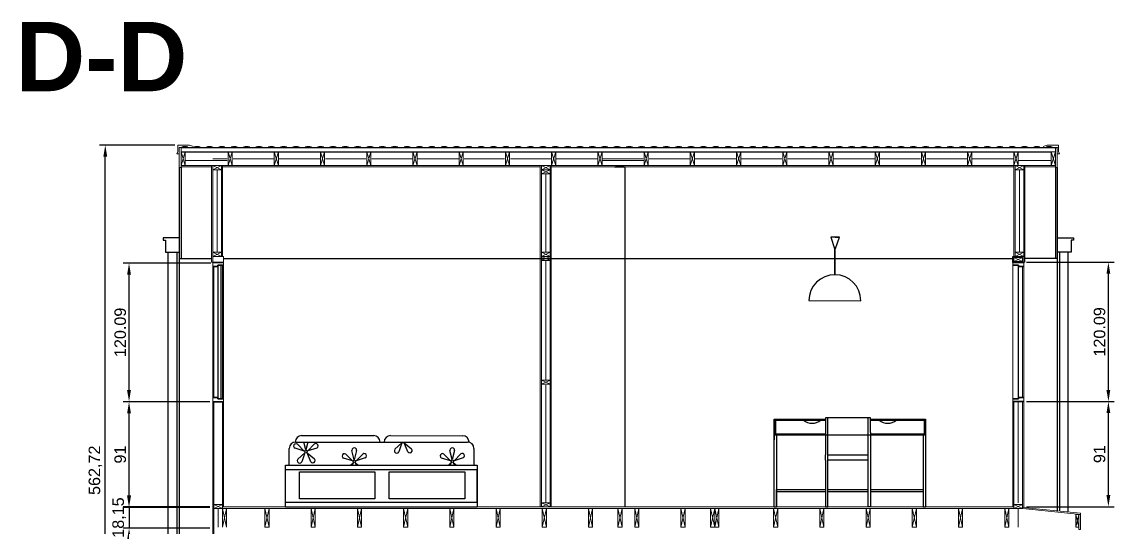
# Paper-space layout 'A000' of a CAD drawing. Header units: millimetres. Extents: x 0 to 841, y 0 to 594.
# Drawn here: x 452.4 to 688.9, y 147.1 to 256.4 of the extents above; entities that cross this region are included whole.
import ezdxf

# ---------------------------------------------------------------- set-up
doc = ezdxf.new("R2010")
doc.units = ezdxf.units.MM
doc.header["$MEASUREMENT"] = 0
doc.layers.get('DEFPOINTS').update_dxf_attribs({"color": 210})
for name, color, linetype, lineweight in [('A-ANNO-SYMB', 3, 'Continuous', 18), ('A-DETL-MBND', 3, 'Continuous', 18), ('A-ELEV-MBE1', 7, 'Continuous', 35), ('A-ELEV-MBE2', 4, 'Continuous', 25), ('A-WALL-PATT', 8, 'Continuous', 18), ('A-WALL-STUD', 3, 'Continuous', 18)]:
    doc.layers.add(name, color=color, linetype=linetype, lineweight=lineweight)
doc.styles.add('ARIAL-BOLD', font='arialbd.ttf')
doc.styles.get("Standard").update_dxf_attribs({"font": 'arial.ttf'})
doc.dimstyles.new('ISO-25', dxfattribs={"dimtxt": 2.5, "dimasz": 2.5, "dimexe": 1.25, "dimexo": 0.625, "dimtad": 1, "dimtxsty": 'Standard', "dimcen": 2.5, "dimadec": 0, "dimazin": 0, "dimtfac": 1, "dimtmove": 0, "dimatfit": 3, "dimfxl": 1, "dimarcsym": 0})

# ---------------------------------------------------------------- blocks, each defined once
blk = doc.blocks.new('*D111')
at = {"color": 0, "lineweight": -2, "transparency": 16777216}
for p, q in [((485.53, 229.76), (469.19, 229.76)), ((470.44, 91.58), (470.44, 227.26)), ((495.73, 89.08), (469.19, 89.08))]:
    blk.add_line(p, q, dxfattribs=at)
at = {"color": 0, "transparency": 16777216}
for points in [[(470.03, 227.26), (470.86, 227.26), (470.44, 229.76)], [(470.03, 91.58), (470.86, 91.58), (470.44, 89.08)]]:
    blk.add_solid(points, dxfattribs=at)
at = {"layer": 'DEFPOINTS', "color": 0, "transparency": 16777216}
for p in [(470.44, 229.76), (486.16, 229.76), (496.35, 89.08)]:
    blk.add_point(p, dxfattribs=at)
at = {"color": 0, "transparency": 16777216, "insert": (468.32, 159.42), "char_height": 2.5, "attachment_point": 5, "rotation": 90}
blk.add_mtext('562,72', dxfattribs=at)
blk = doc.blocks.new('*D98')
at = {"color": 0, "lineweight": -2, "transparency": 16777216}
for p, q in [((493.05, 174.25), (474.34, 174.25)), ((475.59, 153.86), (475.59, 171.75)), ((493.07, 151.36), (474.34, 151.36))]:
    blk.add_line(p, q, dxfattribs=at)
at = {"color": 0, "transparency": 16777216}
for points in [[(475.17, 171.75), (476, 171.75), (475.59, 174.25)], [(475.17, 153.86), (476, 153.86), (475.59, 151.36)]]:
    blk.add_solid(points, dxfattribs=at)
at = {"layer": 'DEFPOINTS', "color": 0, "transparency": 16777216}
for p in [(475.59, 174.25), (493.67, 174.25), (493.7, 151.36)]:
    blk.add_point(p, dxfattribs=at)
at = {"color": 0, "transparency": 16777216, "insert": (473.69, 162.81), "char_height": 2.5, "attachment_point": 5, "rotation": 90}
blk.add_mtext('91', dxfattribs=at)
blk = doc.blocks.new('*D99')
at = {"color": 0, "lineweight": -2, "transparency": 16777216}
for p, q in [((493.28, 204.24), (474.34, 204.24)), ((475.59, 176.75), (475.59, 201.74)), ((493.05, 174.25), (474.34, 174.25))]:
    blk.add_line(p, q, dxfattribs=at)
at = {"color": 0, "transparency": 16777216}
for points in [[(475.17, 201.74), (476, 201.74), (475.59, 204.24)], [(475.17, 176.75), (476, 176.75), (475.59, 174.25)]]:
    blk.add_solid(points, dxfattribs=at)
at = {"layer": 'DEFPOINTS', "color": 0, "transparency": 16777216}
for p in [(475.59, 204.24), (493.9, 204.24), (493.67, 174.25)]:
    blk.add_point(p, dxfattribs=at)
at = {"color": 0, "transparency": 16777216, "insert": (473.69, 189.24), "char_height": 2.5, "attachment_point": 5, "rotation": 90}
blk.add_mtext('120.09', dxfattribs=at)
blk = doc.blocks.new('*D100')
at = {"color": 0, "lineweight": -2, "transparency": 16777216}
for p, q in [((669.93, 174.29), (688.88, 174.29)), ((687.63, 154.04), (687.63, 171.79)), ((669.93, 151.54), (688.88, 151.54))]:
    blk.add_line(p, q, dxfattribs=at)
at = {"color": 0, "transparency": 16777216}
for points in [[(687.21, 171.79), (688.04, 171.79), (687.63, 174.29)], [(687.21, 154.04), (688.04, 154.04), (687.63, 151.54)]]:
    blk.add_solid(points, dxfattribs=at)
at = {"layer": 'DEFPOINTS', "color": 0, "transparency": 16777216}
for p in [(669.31, 174.29), (687.63, 174.29), (669.31, 151.54)]:
    blk.add_point(p, dxfattribs=at)
at = {"color": 0, "transparency": 16777216, "insert": (685.72, 162.91), "char_height": 2.5, "attachment_point": 5, "rotation": 90}
blk.add_mtext('91', dxfattribs=at)
blk = doc.blocks.new('*D101')
at = {"color": 0, "lineweight": -2, "transparency": 16777216}
for p, q in [((669.93, 204.41), (688.88, 204.41)), ((687.63, 176.79), (687.63, 201.91)), ((669.93, 174.29), (688.88, 174.29))]:
    blk.add_line(p, q, dxfattribs=at)
at = {"color": 0, "transparency": 16777216}
for points in [[(687.21, 201.91), (688.04, 201.91), (687.63, 204.41)], [(687.21, 176.79), (688.04, 176.79), (687.63, 174.29)]]:
    blk.add_solid(points, dxfattribs=at)
at = {"layer": 'DEFPOINTS', "color": 0, "transparency": 16777216}
for p in [(669.31, 204.41), (687.63, 204.41), (669.31, 174.29)]:
    blk.add_point(p, dxfattribs=at)
at = {"color": 0, "transparency": 16777216, "insert": (685.72, 189.35), "char_height": 2.5, "attachment_point": 5, "rotation": 90}
blk.add_mtext('120.09', dxfattribs=at)
blk = doc.blocks.new('*D103')
at = {"color": 0, "lineweight": -2, "transparency": 16777216}
for p, q in [((475.59, 154), (475.59, 156.5)), ((493.07, 151.5), (474.34, 151.5)), ((475.59, 151.5), (475.59, 146.87)), ((493.07, 146.87), (474.34, 146.87)), ((475.59, 144.37), (475.59, 141.87))]:
    blk.add_line(p, q, dxfattribs=at)
at = {"color": 0, "transparency": 16777216}
for points in [[(475.17, 154), (476, 154), (475.59, 151.5)], [(475.17, 144.37), (476, 144.37), (475.59, 146.87)]]:
    blk.add_solid(points, dxfattribs=at)
at = {"layer": 'DEFPOINTS', "color": 0, "transparency": 16777216}
for p in [(493.7, 151.5), (475.59, 146.87), (493.7, 146.87)]:
    blk.add_point(p, dxfattribs=at)
at = {"color": 0, "transparency": 16777216, "insert": (473.46, 149.19), "char_height": 2.5, "attachment_point": 5, "rotation": 90}
blk.add_mtext('18,15', dxfattribs=at)

psp = doc.layouts.new('A000')

# ---------------------------------------------------------------- linework, layer by layer
at = {"color": 0}
for p, q in [((580.692, 225.057), (583.069, 225.057)), ((580.942, 225.307), (582.818, 225.307)), ((582.969, 225.057), (582.969, 151.499)), ((494.826, 203.499), (494.826, 175.125)), ((495.454, 203.749), (495.454, 174.875)), ((580.692, 205.247), (583.069, 205.247)), ((666.908, 204.387), (666.933, 205.666)), ((668.159, 175.137), (668.159, 203.511)), ((669.31, 205.666), (669.31, 204.415)), ((496.077, 174.249), (493.7, 174.249)), ((667.184, 151.499), (667.184, 174.262))]:
    psp.add_line(p, q, dxfattribs=at)
for p, q in [((629.419, 209.856), (627.53, 209.863)), ((627.53, 209.863), (628.308, 207.361)), ((628.446, 209.86), (629.419, 209.856)), ((628.566, 207.36), (629.419, 209.856)), ((628.437, 207.361), (628.308, 207.361)), ((628.379, 201.71), (628.4, 207.361)), ((628.437, 207.361), (628.566, 207.36)), ((628.566, 207.36), (628.437, 207.361)), ((628.454, 201.71), (628.475, 207.361)), ((622.77, 196.106), (634.02, 196.064)), ((615.284, 170.499), (626.355, 170.499)), ((615.284, 151.499), (615.284, 170.499)), ((615.284, 170.499), (615.284, 165.999)), ((615.284, 170.499), (615.284, 170.249)), ((636.105, 170.747), (626.355, 170.747)), ((626.355, 170.747), (626.355, 167.591)), ((626.855, 161.619), (626.855, 170.747)), ((635.603, 161.619), (635.603, 170.747)), ((636.105, 167.591), (636.105, 170.747)), ((636.105, 170.499), (648.034, 170.499)), ((648.034, 170.499), (648.034, 170.499)), ((648.034, 170.499), (648.034, 151.499)), ((615.284, 170.249), (626.355, 170.249)), ((615.533, 170.249), (615.533, 167.308)), ((615.533, 170.249), (626.355, 170.249)), ((621.596, 170.249), (625.346, 170.249)), ((636.105, 170.249), (648.034, 170.249)), ((648.034, 170.249), (647.784, 170.249)), ((647.784, 170.249), (647.784, 167.308)), ((647.784, 167.308), (647.784, 170.249)), ((512.962, 166.925), (528.56, 166.928)), ((532.213, 166.928), (547.812, 166.885)), ((615.284, 167.058), (615.284, 167.308)), ((615.284, 167.308), (626.355, 167.308)), ((615.284, 167.058), (648.034, 167.058)), ((615.284, 167.058), (615.784, 167.058)), ((615.784, 167.058), (615.784, 151.499)), ((626.355, 167.591), (626.355, 162.747)), ((626.855, 162.747), (626.855, 167.591)), ((635.603, 162.747), (635.603, 167.591)), ((636.105, 167.591), (636.105, 162.747)), ((636.105, 167.308), (648.034, 167.308)), ((648.034, 167.058), (647.534, 167.058)), ((647.534, 167.058), (647.534, 151.499)), ((510.261, 160.516), (510.261, 164.137)), ((513.492, 163.586), (511.536, 164.173)), ((511.656, 165.532), (548.865, 165.532)), ((512.059, 165.042), (513.492, 163.586)), ((512.136, 161.804), (513.636, 163.192)), ((513.636, 163.192), (512.989, 161.254)), ((513.885, 163.854), (513.455, 165.532)), ((514.315, 165.532), (513.885, 163.854)), ((514.296, 163.599), (515.704, 165.079)), ((516.242, 164.219), (514.296, 163.599)), ((524.357, 161.71), (523.85, 163.688)), ((524.864, 163.688), (524.357, 161.71)), ((533.164, 163.971), (534.663, 165.359)), ((534.663, 165.359), (534.016, 163.421)), ((535.162, 165.322), (536.762, 164.052)), ((535.954, 163.439), (535.162, 165.322)), ((545.579, 161.742), (545.071, 163.721)), ((546.086, 163.721), (545.579, 161.742)), ((550.261, 164.137), (550.261, 160.516)), ((514.134, 163.155), (515.735, 161.886)), ((514.927, 161.272), (514.134, 163.155)), ((523.964, 161.441), (522.008, 162.028)), ((522.531, 162.897), (523.964, 161.441)), ((523.534, 160.516), (524.108, 161.047)), ((524.108, 161.047), (523.931, 160.516)), ((524.607, 161.011), (525.229, 160.516)), ((524.815, 160.516), (524.607, 161.011)), ((524.768, 161.454), (526.176, 162.934)), ((526.714, 162.075), (524.768, 161.454)), ((545.186, 161.474), (543.229, 162.06)), ((543.753, 162.929), (545.186, 161.474)), ((544.721, 160.516), (545.329, 161.079)), ((545.329, 161.079), (545.141, 160.516)), ((545.828, 161.043), (546.492, 160.516)), ((546.05, 160.516), (545.828, 161.043)), ((545.99, 161.486), (547.397, 162.967)), ((547.936, 162.107), (545.99, 161.486)), ((626.355, 161.619), (626.355, 162.747)), ((626.355, 161.619), (626.355, 151.497)), ((626.855, 162.747), (635.603, 162.747)), ((635.603, 161.619), (626.855, 161.619)), ((626.855, 151.497), (626.855, 161.619)), ((635.603, 151.497), (635.603, 161.619)), ((636.105, 162.747), (636.105, 161.619)), ((636.105, 161.619), (636.105, 151.497)), ((509.431, 159.486), (509.431, 160.516)), ((509.431, 160.516), (550.931, 160.516)), ((509.431, 151.499), (509.431, 160.516)), ((550.931, 159.486), (509.431, 159.486)), ((550.931, 160.516), (550.931, 151.499)), ((550.931, 152.53), (550.931, 159.486)), ((550.931, 156.109), (550.931, 151.499)), ((615.784, 151.499), (615.784, 155.249)), ((615.784, 155.249), (626.355, 155.249)), ((626.355, 154.749), (615.784, 154.749)), ((626.855, 155.249), (635.603, 155.249)), ((635.603, 154.749), (626.855, 154.749)), ((636.105, 155.249), (647.534, 155.249)), ((647.534, 154.749), (636.105, 154.749)), ((647.534, 155.249), (647.534, 154.749)), ((509.431, 151.499), (509.431, 152.53)), ((509.431, 152.53), (550.931, 152.53)), ((509.431, 151.499), (550.931, 151.499)), ((615.284, 151.499), (615.784, 151.499)), ((626.355, 151.497), (626.855, 151.497)), ((636.105, 151.497), (635.603, 151.497)), ((647.534, 151.499), (648.034, 151.499))]:
    psp.add_line(p, q)
for points in [[(512.464, 159.105), (528.836, 159.105), (528.836, 153.267), (512.464, 153.267)], [(531.9, 159.105), (548.272, 159.105), (548.272, 153.267), (531.9, 153.267)]]:
    psp.add_lwpolyline(points, close=True, dxfattribs=at)
for centre in [(513.889, 163.505), (524.361, 161.36), (545.582, 161.393)]:
    psp.add_circle(centre, 0.269)
for centre, radius, start, end in [((628.395, 196.085), 5.625, 359.78822, 179.78822), ((623.471, 172.642), 3.04, 231.91392, 308.08608), ((639.864, 172.642), 3.04, 231.91392, 308.08608), ((511.742, 164.641), 0.511, 51.62668, 246.22932), ((516.028, 164.684), 0.511, 294.76118, 129.36383), ((524.357, 163.753), 0.511, 352.69868, 187.30132), ((533.555, 163.642), 0.511, 139.85219, 334.45484), ((534.916, 165.672), 0.269, 211.22763, 328.77237), ((536.397, 163.694), 0.511, 209.89479, 44.49744), ((545.579, 163.786), 0.511, 352.69868, 187.30132), ((512.527, 161.475), 0.511, 139.85219, 334.45484), ((515.37, 161.527), 0.511, 209.89479, 44.49744), ((522.214, 162.496), 0.511, 51.62668, 246.22932), ((526.5, 162.539), 0.511, 294.76118, 129.36383), ((543.435, 162.528), 0.511, 51.62668, 246.22932), ((547.722, 162.571), 0.511, 294.76118, 129.36383)]:
    psp.add_arc(centre, radius, start, end)
for centre, start, end in [((512.962, 165.529), 90, 180), ((528.56, 165.532), 0, 90), ((532.213, 165.532), 90, 180), ((547.812, 165.49), 0, 90), ((511.656, 164.137), 90, 180), ((548.865, 164.137), 0, 90)]:
    psp.add_arc(centre, 1.396, start, end, dxfattribs=at)
at = {"layer": 'A-ANNO-SYMB', "color": 0}
for points in [[(489.526, 229.446), (489.526, 229.446), (488.659, 229.755), (486.157, 229.755), (486.157, 228.379), (485.969, 227.879), (486.407, 227.879)], [(673.484, 229.446), (673.484, 229.446), (674.351, 229.755), (676.853, 229.755), (676.853, 228.379), (677.041, 227.879), (676.603, 227.879)]]:
    psp.add_lwpolyline(points, dxfattribs=at)
for centre, start, end in [((487.672, 227.633), 68.58135, 111.41865), ((490.345, 227.633), 68.58135, 111.41865), ((493.019, 227.633), 68.58135, 111.41865), ((495.692, 227.633), 68.58135, 111.41865), ((498.365, 227.633), 68.58135, 111.41865), ((501.039, 227.633), 68.58135, 111.41865), ((503.712, 227.633), 68.58135, 111.41865), ((506.385, 227.633), 68.58135, 111.41865), ((509.058, 227.633), 68.58135, 111.41865), ((511.732, 227.633), 68.58135, 111.41865), ((514.405, 227.633), 68.58135, 111.41865), ((517.078, 227.633), 68.58135, 111.41865), ((519.751, 227.633), 68.58135, 111.41865), ((522.425, 227.633), 68.58135, 111.41865), ((525.098, 227.633), 68.58135, 111.41865), ((527.771, 227.633), 68.58135, 111.41865), ((530.445, 227.633), 68.58135, 111.41865), ((533.118, 227.633), 68.58135, 111.41865), ((535.791, 227.633), 68.58135, 111.41865), ((538.464, 227.633), 68.58135, 111.41865), ((541.138, 227.633), 68.58135, 111.41865), ((543.811, 227.633), 68.58135, 111.41865), ((546.484, 227.633), 68.58135, 111.41865), ((549.158, 227.633), 68.58135, 111.41865), ((551.831, 227.633), 68.58135, 111.41865), ((554.504, 227.633), 68.58135, 111.41865), ((557.177, 227.633), 68.58135, 111.41865), ((559.851, 227.633), 68.58135, 111.41865), ((562.524, 227.633), 68.58135, 111.41865), ((565.197, 227.633), 68.58135, 111.41865), ((567.87, 227.633), 68.58135, 111.41865), ((570.544, 227.633), 68.58135, 111.41865), ((573.217, 227.633), 68.58135, 111.41865), ((575.89, 227.633), 68.58135, 111.41865), ((578.564, 227.633), 68.58135, 111.41865), ((581.237, 227.633), 68.58135, 111.41865), ((583.91, 227.633), 68.58135, 111.41865), ((586.583, 227.633), 68.58135, 111.41865), ((589.257, 227.633), 68.58135, 111.41865), ((591.93, 227.633), 68.58135, 111.41865), ((594.603, 227.633), 68.58135, 111.41865), ((597.277, 227.633), 68.58135, 111.41865), ((599.95, 227.633), 68.58135, 111.41865), ((602.623, 227.633), 68.58135, 111.41865), ((605.296, 227.633), 68.58135, 111.41865), ((607.97, 227.633), 68.58135, 111.41865), ((610.643, 227.633), 68.58135, 111.41865), ((613.316, 227.633), 68.58135, 111.41865), ((615.99, 227.633), 68.58135, 111.41865), ((618.663, 227.633), 68.58135, 111.41865), ((621.336, 227.633), 68.58135, 111.41865), ((624.009, 227.633), 68.58135, 111.41865), ((626.683, 227.633), 68.58135, 111.41865), ((629.356, 227.633), 68.58135, 111.41865), ((632.029, 227.633), 68.58135, 111.41865), ((634.702, 227.633), 68.58135, 111.41865), ((637.376, 227.633), 68.58135, 111.41865), ((640.049, 227.633), 68.58135, 111.41865), ((642.722, 227.633), 68.58135, 111.41865), ((645.396, 227.633), 68.58135, 111.41865), ((648.069, 227.633), 68.58135, 111.41865), ((650.742, 227.633), 68.58135, 111.41865), ((653.415, 227.633), 68.58135, 111.41865), ((656.089, 227.633), 68.58135, 111.41865), ((658.762, 227.633), 68.58135, 111.41865), ((661.435, 227.633), 68.58135, 111.41865), ((664.109, 227.633), 68.58135, 111.41865), ((666.782, 227.633), 68.58135, 111.41865), ((669.455, 227.633), 68.58135, 111.41865), ((672.128, 227.633), 68.58135, 111.41865), ((674.802, 227.633), 68.58135, 111.41865), ((486.335, 231.04), 274.18303, 291.41865), ((489.009, 231.04), 248.58135, 291.41865), ((491.682, 231.04), 248.58135, 291.41865), ((494.355, 231.04), 248.58135, 291.41865), ((497.029, 231.04), 248.58135, 291.41865), ((499.702, 231.04), 248.58135, 291.41865), ((502.375, 231.04), 248.58135, 291.41865), ((505.048, 231.04), 248.58135, 291.41865), ((507.722, 231.04), 248.58135, 291.41865), ((510.395, 231.04), 248.58135, 291.41865), ((513.068, 231.04), 248.58135, 291.41865), ((515.742, 231.04), 248.58135, 291.41865), ((518.415, 231.04), 248.58135, 291.41865), ((521.088, 231.04), 248.58135, 291.41865), ((523.761, 231.04), 248.58135, 291.41865), ((526.435, 231.04), 248.58135, 291.41865), ((529.108, 231.04), 248.58135, 291.41865), ((531.781, 231.04), 248.58135, 291.41865), ((534.454, 231.04), 248.58135, 291.41865), ((537.128, 231.04), 248.58135, 291.41865), ((539.801, 231.04), 248.58135, 291.41865), ((542.474, 231.04), 248.58135, 291.41865), ((545.148, 231.04), 248.58135, 291.41865), ((547.821, 231.04), 248.58135, 291.41865), ((550.494, 231.04), 248.58135, 291.41865), ((553.167, 231.04), 248.58135, 291.41865), ((555.841, 231.04), 248.58135, 291.41865), ((558.514, 231.04), 248.58135, 291.41865), ((561.187, 231.04), 248.58135, 291.41865), ((563.861, 231.04), 248.58135, 291.41865), ((566.534, 231.04), 248.58135, 291.41865), ((569.207, 231.04), 248.58135, 291.41865), ((571.88, 231.04), 248.58135, 291.41865), ((574.554, 231.04), 248.58135, 291.41865), ((577.227, 231.04), 248.58135, 291.41865), ((579.9, 231.04), 248.58135, 291.41865), ((582.574, 231.04), 248.58135, 291.41865), ((585.247, 231.04), 248.58135, 291.41865), ((587.92, 231.04), 248.58135, 291.41865), ((590.593, 231.04), 248.58135, 291.41865), ((593.267, 231.04), 248.58135, 291.41865), ((595.94, 231.04), 248.58135, 291.41865), ((598.613, 231.04), 248.58135, 291.41865), ((601.286, 231.04), 248.58135, 291.41865), ((603.96, 231.04), 248.58135, 291.41865), ((606.633, 231.04), 248.58135, 291.41865), ((609.306, 231.04), 248.58135, 291.41865), ((611.98, 231.04), 248.58135, 291.41865), ((614.653, 231.04), 248.58135, 291.41865), ((617.326, 231.04), 248.58135, 291.41865), ((619.999, 231.04), 248.58135, 291.41865), ((622.673, 231.04), 248.58135, 291.41865), ((625.346, 231.04), 248.58135, 291.41865), ((628.019, 231.04), 248.58135, 291.41865), ((630.693, 231.04), 248.58135, 291.41865), ((633.366, 231.04), 248.58135, 291.41865), ((636.039, 231.04), 248.58135, 291.41865), ((638.712, 231.04), 248.58135, 291.41865), ((641.386, 231.04), 248.58135, 291.41865), ((644.059, 231.04), 248.58135, 291.41865), ((646.732, 231.04), 248.58135, 291.41865), ((649.405, 231.04), 248.58135, 291.41865), ((652.079, 231.04), 248.58135, 291.41865), ((654.752, 231.04), 248.58135, 291.41865), ((657.425, 231.04), 248.58135, 291.41865), ((660.099, 231.04), 248.58135, 291.41865), ((662.772, 231.04), 248.58135, 291.41865), ((665.445, 231.04), 248.58135, 291.41865), ((668.118, 231.04), 248.58135, 291.41865), ((670.792, 231.04), 248.58135, 291.41865), ((673.465, 231.04), 248.58135, 291.41865), ((676.138, 231.04), 248.58135, 291.41865)]:
    psp.add_arc(centre, 1.83, start, end, dxfattribs=at)
at = {"layer": 'A-DETL-MBND', "color": 0}
for p, q in [((493.45, 225.057), (486.844, 225.057)), ((496.852, 226.433), (487.745, 226.433)), ((493.7, 225.307), (487.745, 225.307)), ((495.576, 225.307), (580.942, 225.307)), ((495.826, 225.057), (564.612, 225.057)), ((566.989, 225.057), (580.692, 225.057)), ((667.184, 225.307), (582.818, 225.307)), ((667.184, 225.057), (583.069, 225.057)), ((668.059, 226.433), (675.265, 226.433)), ((669.56, 225.307), (675.265, 225.307)), ((669.56, 225.057), (676.166, 225.057)), ((493.7, 144.969), (493.7, 205.666)), ((493.95, 175.125), (493.95, 203.497)), ((495.826, 174.875), (495.826, 203.749)), ((496.077, 151.499), (496.077, 205.666)), ((666.91, 151.499), (666.908, 204.387)), ((669.31, 151.35), (669.31, 204.387)), ((493.95, 144.977), (493.95, 174.249)), ((495.826, 151.499), (495.826, 174.249)), ((495.826, 151.499), (667.184, 151.499)), ((681.57, 150.124), (669.06, 151.375)), ((495.826, 151.124), (667.184, 151.124)), ((681.57, 149.873), (669.06, 151.124)), ((681.57, 149.873), (681.57, 150.124))]:
    psp.add_line(p, q, dxfattribs=at)
for points in [[(493.7, 204.415), (493.45, 204.415), (493.45, 225.307)], [(493.7, 206.567), (493.7, 225.307)], [(495.576, 205.666), (495.826, 205.666), (495.826, 225.307)], [(564.612, 151.499), (564.612, 225.307)], [(566.989, 151.499), (566.989, 225.307)], [(587.097, 226.433), (577.99, 226.433)], [(667.434, 205.666), (667.184, 205.666), (667.184, 225.307)], [(667.434, 206.567), (667.434, 225.307)], [(669.31, 206.567), (669.31, 225.307)], [(669.56, 225.307), (669.31, 225.307)], [(669.31, 204.415), (669.56, 204.415), (669.56, 225.307)], [(495.576, 206.567), (495.576, 224.406)], [(564.863, 151.499), (564.863, 223.506)], [(566.739, 151.499), (566.739, 223.506)], [(493.95, 205.666), (493.7, 205.666)], [(495.826, 205.666), (496.077, 205.666)], [(667.184, 205.666), (666.933, 205.666)], [(669.06, 175.139), (669.06, 203.511)], [(669.06, 175.139), (669.06, 175.543)], [(669.06, 151.124), (669.06, 174.264)]]:
    psp.add_lwpolyline(points, dxfattribs=at)
at = {"layer": 'A-ELEV-MBE1', "color": 0}
for p, q in [((493.675, 204.372), (496.077, 204.374)), ((494.826, 203.499), (493.675, 203.496)), ((496.077, 203.749), (494.826, 203.749)), ((494.826, 203.749), (494.826, 203.499)), ((669.31, 204.387), (666.908, 204.387)), ((666.908, 203.761), (668.159, 203.761)), ((668.159, 203.761), (668.159, 203.511)), ((668.159, 203.511), (669.31, 203.511)), ((494.826, 175.125), (493.675, 175.125)), ((494.826, 174.875), (494.826, 175.125)), ((668.159, 175.137), (669.31, 175.139)), ((668.159, 174.887), (668.159, 175.137)), ((493.675, 174.249), (496.077, 174.249)), ((496.077, 174.875), (494.826, 174.875)), ((666.908, 174.887), (668.159, 174.887)), ((669.31, 174.264), (666.908, 174.262))]:
    psp.add_line(p, q, dxfattribs=at)
at = {"layer": 'A-ELEV-MBE2', "color": 0}
for p, q in [((485.969, 206.617), (485.969, 85.824)), ((486.469, 205.247), (493.45, 205.247)), ((486.469, 205.247), (486.469, 85.824)), ((496.077, 205.247), (580.692, 205.247)), ((583.069, 205.247), (666.908, 205.211)), ((676.541, 205.247), (669.56, 205.247)), ((676.541, 205.247), (676.541, 150.627))]:
    psp.add_line(p, q, dxfattribs=at)
for points in [[(486.844, 229.21), (676.541, 229.21)], [(486.844, 228.309), (675.265, 228.309)], [(486.469, 224.932), (486.469, 205.247)], [(486.844, 224.932), (486.844, 205.247)], [(676.166, 224.932), (676.166, 205.247)], [(676.541, 224.932), (676.541, 205.247)], [(486.469, 209.714), (482.966, 209.714), (482.966, 209.214), (483.467, 209.214), (483.467, 206.617), (486.469, 206.617)], [(676.541, 209.714), (680.044, 209.714), (680.044, 209.214), (679.543, 209.214), (679.543, 206.617), (676.541, 206.617)], [(484.092, 85.824), (484.092, 206.617)], [(677.041, 206.617), (677.041, 150.577)], [(678.918, 150.39), (678.918, 206.617)]]:
    psp.add_lwpolyline(points, dxfattribs=at)
at = {"layer": 'A-WALL-PATT', "color": 0, "ltscale": 0.15}
for p, q in [((496.852, 226.808), (493.7, 226.808)), ((506.86, 226.808), (498.103, 226.808)), ((516.867, 226.808), (508.111, 226.808)), ((526.875, 226.808), (518.118, 226.808)), ((536.883, 226.808), (528.126, 226.808)), ((546.891, 226.808), (538.134, 226.808)), ((556.898, 226.808), (548.142, 226.808)), ((566.906, 226.808), (558.149, 226.808)), ((576.914, 226.808), (568.157, 226.808)), ((586.922, 226.808), (578.165, 226.808)), ((596.929, 226.808), (588.172, 226.808)), ((606.937, 226.808), (598.18, 226.808)), ((616.945, 226.808), (608.188, 226.808)), ((626.952, 226.808), (618.196, 226.808)), ((636.96, 226.808), (628.203, 226.808)), ((646.968, 226.808), (638.211, 226.808)), ((656.976, 226.808), (648.219, 226.808)), ((666.983, 226.808), (658.227, 226.808))]:
    psp.add_line(p, q, dxfattribs=at)
at = {"layer": 'A-WALL-PATT', "color": 0, "ltscale": 0.1}
for p, q in [((494.638, 206.567), (494.638, 224.406)), ((668.372, 206.567), (668.372, 224.406)), ((668.122, 152.375), (668.122, 174.263)), ((494.888, 147.121), (494.888, 151.124)), ((668.122, 147.121), (668.122, 151.124))]:
    psp.add_line(p, q, dxfattribs=at)
for points in [[(565.801, 206.567), (565.801, 223.506)], [(565.801, 179.083), (565.801, 204.765)], [(565.801, 152.4), (565.801, 177.832)]]:
    psp.add_lwpolyline(points, dxfattribs=at)
at = {"layer": 'A-WALL-STUD', "color": 0}
for p, q in [((493.7, 224.406), (495.576, 225.307)), ((495.576, 224.406), (493.7, 225.307)), ((566.739, 224.406), (564.863, 225.307)), ((564.863, 224.406), (566.739, 225.307)), ((669.31, 224.406), (667.434, 225.307)), ((667.434, 224.406), (669.31, 225.307)), ((566.739, 223.506), (564.863, 224.406)), ((564.863, 223.506), (566.739, 224.406)), ((493.7, 205.666), (495.576, 206.567)), ((495.576, 205.666), (493.7, 206.567)), ((566.739, 205.666), (564.863, 206.567)), ((564.863, 205.666), (566.739, 206.567)), ((669.31, 205.666), (667.434, 206.567)), ((667.434, 205.666), (669.31, 206.567)), ((566.739, 204.765), (564.863, 205.666)), ((564.863, 204.765), (566.739, 205.666)), ((669.036, 204.557), (667.16, 205.457)), ((667.16, 204.557), (669.036, 205.457)), ((566.739, 178.007), (564.863, 178.908)), ((564.863, 178.007), (566.739, 178.908)), ((495.826, 152.025), (493.95, 152.025)), ((493.95, 152.025), (493.95, 151.124)), ((493.95, 151.124), (495.826, 152.025)), ((495.826, 151.124), (493.95, 152.025)), ((495.826, 151.124), (495.826, 152.025)), ((566.739, 151.499), (564.863, 152.4)), ((564.863, 151.499), (566.739, 152.4)), ((669.06, 151.124), (667.184, 152.025)), ((667.184, 151.124), (669.06, 152.025)), ((493.95, 151.124), (495.826, 151.124)), ((495.826, 147.121), (495.826, 151.124)), ((495.826, 151.124), (496.727, 151.124)), ((495.826, 151.124), (496.727, 147.121)), ((496.727, 151.124), (495.826, 147.121)), ((496.727, 151.124), (496.727, 147.121)), ((681.194, 149.873), (680.569, 147.121)), ((680.569, 149.873), (681.194, 147.121))]:
    psp.add_line(p, q, dxfattribs=at)
for points in [[(486.844, 229.21), (486.844, 225.307), (486.844, 224.932), (486.469, 224.932), (486.469, 229.21), (486.844, 229.21)], [(486.844, 228.309), (487.745, 225.307)], [(486.844, 225.307), (487.745, 228.309)], [(497.027, 228.309), (497.928, 225.307)], [(497.027, 225.307), (497.928, 228.309)], [(507.035, 228.309), (507.936, 225.307)], [(507.035, 225.307), (507.936, 228.309)], [(517.043, 228.309), (517.943, 225.307)], [(517.043, 225.307), (517.943, 228.309)], [(527.05, 228.309), (527.951, 225.307)], [(527.05, 225.307), (527.951, 228.309)], [(537.058, 228.309), (537.959, 225.307)], [(537.058, 225.307), (537.959, 228.309)], [(547.066, 228.309), (547.966, 225.307)], [(547.066, 225.307), (547.966, 228.309)], [(557.073, 228.309), (557.974, 225.307)], [(557.073, 225.307), (557.974, 228.309)], [(567.081, 228.309), (567.982, 225.307)], [(567.081, 225.307), (567.982, 228.309)], [(577.089, 228.309), (577.99, 225.307)], [(577.089, 225.307), (577.99, 228.309)], [(587.097, 228.309), (587.997, 225.307)], [(587.097, 225.307), (587.997, 228.309)], [(597.104, 228.309), (598.005, 225.307)], [(597.104, 225.307), (598.005, 228.309)], [(607.112, 228.309), (608.013, 225.307)], [(607.112, 225.307), (608.013, 228.309)], [(617.12, 228.309), (618.021, 225.307)], [(617.12, 225.307), (618.021, 228.309)], [(627.128, 228.309), (628.028, 225.307)], [(627.128, 225.307), (628.028, 228.309)], [(637.135, 228.309), (638.036, 225.307)], [(637.135, 225.307), (638.036, 228.309)], [(647.143, 228.309), (648.044, 225.307)], [(647.143, 225.307), (648.044, 228.309)], [(657.151, 228.309), (658.051, 225.307)], [(657.151, 225.307), (658.051, 228.309)], [(667.158, 228.309), (668.059, 225.307)], [(667.158, 225.307), (668.059, 228.309)], [(675.265, 228.309), (676.166, 225.307)], [(675.265, 225.307), (676.166, 228.309)], [(676.166, 229.21), (676.166, 225.307), (676.166, 224.932), (676.541, 224.932), (676.541, 229.21), (676.166, 229.21)], [(505.909, 151.124), (505.909, 147.121), (505.008, 147.121), (505.008, 151.124), (505.909, 151.124)], [(505.008, 151.124), (505.909, 147.121)], [(505.909, 151.124), (505.008, 147.121)], [(515.917, 151.124), (515.917, 147.121), (515.016, 147.121), (515.016, 151.124), (515.917, 151.124)], [(515.016, 151.124), (515.917, 147.121)], [(515.917, 151.124), (515.016, 147.121)], [(525.925, 151.124), (525.925, 147.121), (525.024, 147.121), (525.024, 151.124), (525.925, 151.124)], [(525.024, 151.124), (525.925, 147.121)], [(525.925, 151.124), (525.024, 147.121)], [(535.932, 151.124), (535.932, 147.121), (535.032, 147.121), (535.032, 151.124), (535.932, 151.124)], [(535.032, 151.124), (535.932, 147.121)], [(535.932, 151.124), (535.032, 147.121)], [(545.94, 151.124), (545.94, 147.121), (545.039, 147.121), (545.039, 151.124), (545.94, 151.124)], [(545.039, 151.124), (545.94, 147.121)], [(545.94, 151.124), (545.039, 147.121)], [(555.948, 151.124), (555.948, 147.121), (555.047, 147.121), (555.047, 151.124), (555.948, 151.124)], [(555.047, 151.124), (555.948, 147.121)], [(555.948, 151.124), (555.047, 147.121)], [(565.956, 151.124), (565.956, 147.121), (565.055, 147.121), (565.055, 151.124), (565.956, 151.124)], [(565.055, 151.124), (565.956, 147.121)], [(565.956, 151.124), (565.055, 147.121)], [(575.963, 151.124), (575.963, 147.121), (575.063, 147.121), (575.063, 151.124), (575.963, 151.124)], [(575.063, 151.124), (575.963, 147.121)], [(575.963, 151.124), (575.063, 147.121)], [(582.331, 151.124), (582.331, 147.121), (581.43, 147.121), (581.43, 151.124), (582.331, 151.124)], [(581.43, 151.124), (582.331, 147.121)], [(582.331, 151.124), (581.43, 147.121)], [(585.971, 151.124), (585.971, 147.121), (585.071, 147.121), (585.071, 151.124), (585.971, 151.124)], [(585.071, 151.124), (585.971, 147.121)], [(585.971, 151.124), (585.071, 147.121)], [(595.979, 151.124), (595.979, 147.121), (595.078, 147.121), (595.078, 151.124), (595.979, 151.124)], [(595.078, 151.124), (595.979, 147.121)], [(595.979, 151.124), (595.078, 147.121)], [(602.409, 151.124), (602.409, 147.121), (601.508, 147.121), (601.508, 151.124), (602.409, 151.124)], [(601.508, 151.124), (602.409, 147.121)], [(602.409, 151.124), (601.508, 147.121)], [(603.31, 151.124), (603.31, 147.121), (602.409, 147.121), (602.409, 151.124), (603.31, 151.124)], [(602.409, 151.124), (603.31, 147.121)], [(603.31, 151.124), (602.409, 147.121)], [(616.044, 151.124), (616.044, 147.121), (615.143, 147.121), (615.143, 151.124), (616.044, 151.124)], [(615.143, 151.124), (616.044, 147.121)], [(616.044, 151.124), (615.143, 147.121)], [(626.052, 151.124), (626.052, 147.121), (625.151, 147.121), (625.151, 151.124), (626.052, 151.124)], [(625.151, 151.124), (626.052, 147.121)], [(626.052, 151.124), (625.151, 147.121)], [(636.06, 151.124), (636.06, 147.121), (635.159, 147.121), (635.159, 151.124), (636.06, 151.124)], [(635.159, 151.124), (636.06, 147.121)], [(636.06, 151.124), (635.159, 147.121)], [(646.067, 151.124), (646.067, 147.121), (645.167, 147.121), (645.167, 151.124), (646.067, 151.124)], [(645.167, 151.124), (646.067, 147.121)], [(646.067, 151.124), (645.167, 147.121)], [(656.075, 151.124), (656.075, 147.121), (655.174, 147.121), (655.174, 151.124), (656.075, 151.124)], [(655.174, 151.124), (656.075, 147.121)], [(656.075, 151.124), (655.174, 147.121)], [(666.083, 151.124), (666.083, 147.121), (665.182, 147.121), (665.182, 151.124), (666.083, 151.124)], [(665.182, 151.124), (666.083, 147.121)], [(666.083, 151.124), (665.182, 147.121)]]:
    psp.add_lwpolyline(points, dxfattribs=at)
for points in [[(487.745, 228.309), (486.844, 228.309), (486.844, 225.307), (487.745, 225.307)], [(497.928, 228.309), (497.027, 228.309), (497.027, 225.307), (497.928, 225.307)], [(507.936, 228.309), (507.035, 228.309), (507.035, 225.307), (507.936, 225.307)], [(517.943, 228.309), (517.043, 228.309), (517.043, 225.307), (517.943, 225.307)], [(527.951, 228.309), (527.05, 228.309), (527.05, 225.307), (527.951, 225.307)], [(537.959, 228.309), (537.058, 228.309), (537.058, 225.307), (537.959, 225.307)], [(547.966, 228.309), (547.066, 228.309), (547.066, 225.307), (547.966, 225.307)], [(557.974, 228.309), (557.073, 228.309), (557.073, 225.307), (557.974, 225.307)], [(567.982, 228.309), (567.081, 228.309), (567.081, 225.307), (567.982, 225.307)], [(577.99, 228.309), (577.089, 228.309), (577.089, 225.307), (577.99, 225.307)], [(587.997, 228.309), (587.097, 228.309), (587.097, 225.307), (587.997, 225.307)], [(598.005, 228.309), (597.104, 228.309), (597.104, 225.307), (598.005, 225.307)], [(608.013, 228.309), (607.112, 228.309), (607.112, 225.307), (608.013, 225.307)], [(618.021, 228.309), (617.12, 228.309), (617.12, 225.307), (618.021, 225.307)], [(628.028, 228.309), (627.128, 228.309), (627.128, 225.307), (628.028, 225.307)], [(638.036, 228.309), (637.135, 228.309), (637.135, 225.307), (638.036, 225.307)], [(648.044, 228.309), (647.143, 228.309), (647.143, 225.307), (648.044, 225.307)], [(658.051, 228.309), (657.151, 228.309), (657.151, 225.307), (658.051, 225.307)], [(668.059, 228.309), (667.158, 228.309), (667.158, 225.307), (668.059, 225.307)], [(676.166, 228.309), (675.265, 228.309), (675.265, 225.307), (676.166, 225.307)], [(493.7, 224.406), (495.576, 224.406), (495.576, 225.307), (493.7, 225.307)], [(566.739, 224.406), (564.863, 224.406), (564.863, 225.307), (566.739, 225.307)], [(669.31, 224.406), (667.434, 224.406), (667.434, 225.307), (669.31, 225.307)], [(566.739, 223.506), (564.863, 223.506), (564.863, 224.406), (566.739, 224.406)], [(493.7, 205.666), (495.576, 205.666), (495.576, 206.567), (493.7, 206.567)], [(566.739, 205.666), (564.863, 205.666), (564.863, 206.567), (566.739, 206.567)], [(669.31, 205.666), (667.434, 205.666), (667.434, 206.567), (669.31, 206.567)], [(566.739, 204.765), (564.863, 204.765), (564.863, 205.666), (566.739, 205.666)], [(669.036, 204.557), (667.16, 204.557), (667.16, 205.457), (669.036, 205.457)], [(566.739, 178.007), (564.863, 178.007), (564.863, 178.908), (566.739, 178.908)], [(566.739, 151.499), (564.863, 151.499), (564.863, 152.4), (566.739, 152.4)], [(669.06, 151.124), (667.184, 151.124), (667.184, 152.025), (669.06, 152.025)], [(681.194, 149.873), (681.194, 147.121), (680.569, 147.121), (680.569, 149.873)], [(681.194, 149.873), (681.194, 147.121), (681.194, 146.621), (681.57, 146.621), (681.57, 149.873)]]:
    psp.add_lwpolyline(points, close=True, dxfattribs=at)

# ---------------------------------------------------------------- texts
at = {"insert": (450.98, 256.4), "char_height": 15, "attachment_point": 1, "style": 'ARIAL-BOLD'}
psp.add_mtext_dynamic_manual_height_columns('D-D', width=69.80369, gutter_width=2.5, heights=[0], dxfattribs=at)

# ---------------------------------------------------------------- dimensions: what is measured, and where the dimension line sits
at = {"color": 3}
for base, p1, p2, text, picture, middle in [((470.445, 229.755), (496.352, 89.076), (486.157, 229.755), '562,72', '*D111', (468.318, 159.416)), ((475.587, 204.238), (493.675, 174.249), (493.904, 204.238), '120.09', '*D99', (473.686, 189.243)), ((687.626, 204.411), (669.309, 174.288), (669.309, 204.411), '120.09', '*D101', (685.724, 189.35)), ((475.587, 174.249), (493.7, 151.365), (493.675, 174.249), '91', '*D98', (473.686, 162.807)), ((687.626, 174.288), (669.309, 151.538), (669.309, 174.288), '91', '*D100', (685.724, 162.913))]:
    dim = psp.add_linear_dim(base=base, p1=p1, p2=p2, angle=270, text=text, dimstyle='ISO-25', dxfattribs=at)
    dim.commit()
    dim.dimension.update_dxf_attribs({"geometry": picture, "text_midpoint": middle})
dim = psp.add_linear_dim(base=(475.587, 146.871), p1=(493.7, 151.499), p2=(493.7, 146.871), angle=270, text='18,15', dimstyle='ISO-25', dxfattribs=at)
dim.commit()
dim.dimension.update_dxf_attribs({"geometry": '*D103', "text_midpoint": (475.587, 149.185), "dimtype": 160})

doc.saveas('drawing.dxf')
